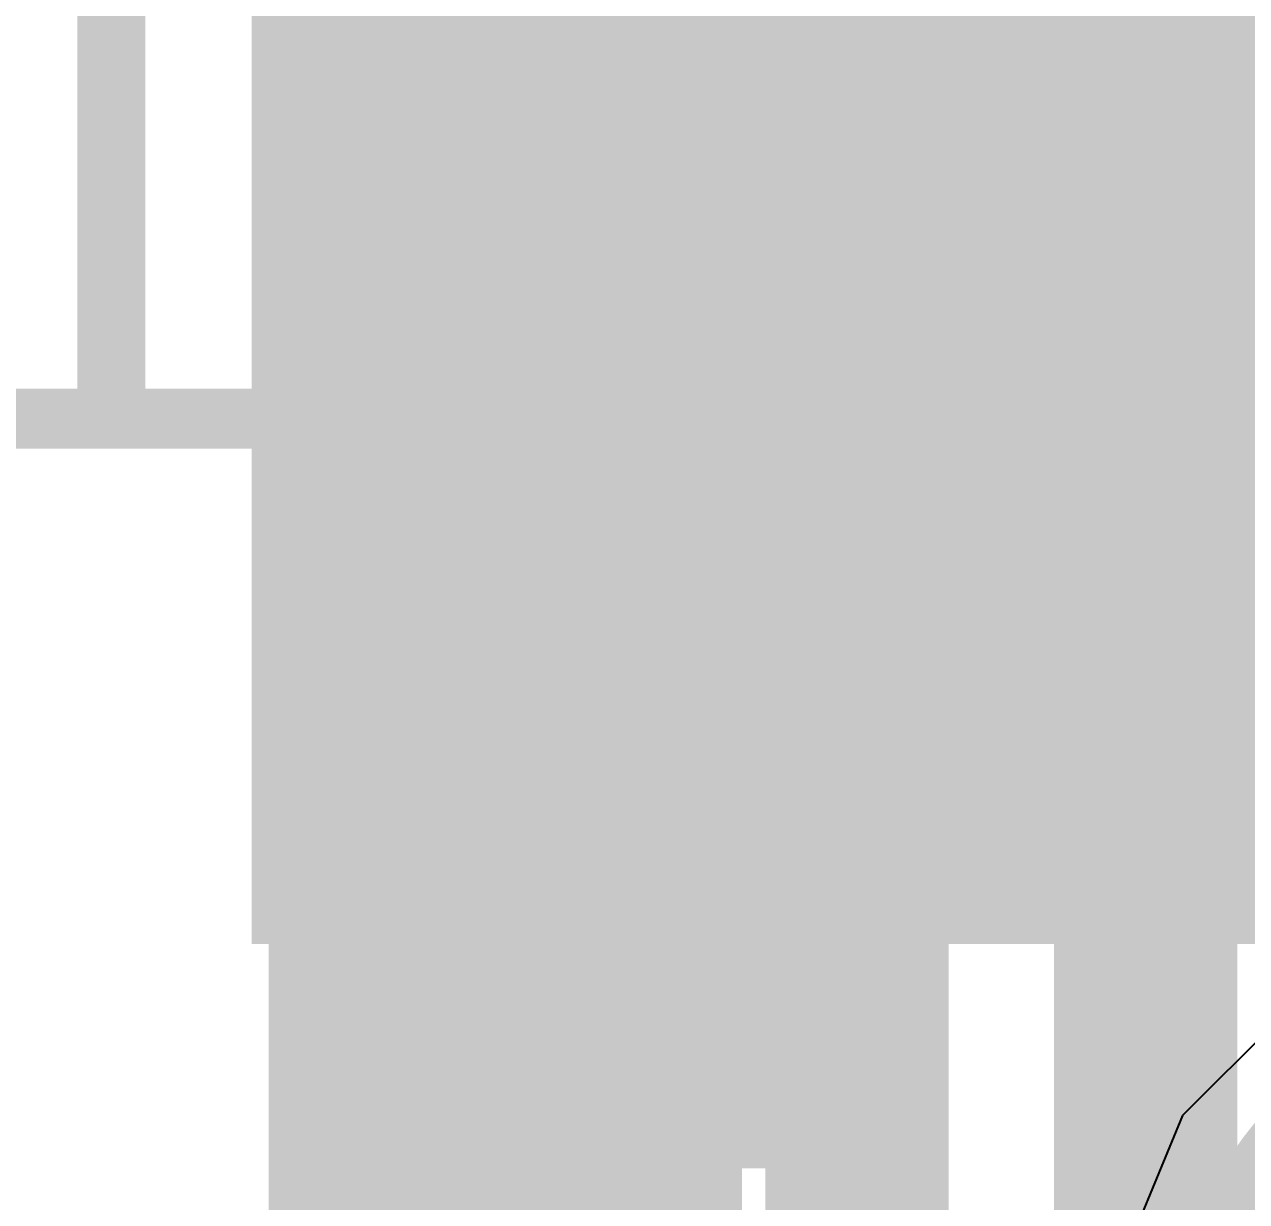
# Model space of a CAD drawing. Header units: inches. Extents: x -5 to 274, y -9 to 58.
# Drawn here: x 1.158 to 2.851, y 4.825 to 6.455 of the extents above; entities that cross this region are included whole.
import ezdxf

# ---------------------------------------------------------------- set-up
doc = ezdxf.new("R2010")
doc.units = ezdxf.units.IN
for name, color, linetype in [('Bottom Layer', 5, 'Continuous'), ('Bottom Solder', 6, 'Continuous'), ('Dimensions', 6, 'Continuous'), ('Drill Drawing', 1, 'Continuous'), ('Fabrication Info', 56, 'Continuous'), ('Multi-Layer', 9, 'Continuous'), ('Pad Holes', 156, 'Continuous'), ('Top Layer', 1, 'Continuous'), ('Top Overlay', 2, 'Continuous'), ('Top Solder', 216, 'Continuous')]:
    doc.layers.add(name, color=color, linetype=linetype)
doc.styles.add('Arial', font='', dxfattribs={"height": 0.2})
doc.styles.get('Arial').set_extended_font_data('Arial')

# ---------------------------------------------------------------- blocks, each defined once
blk = doc.blocks.new('CUI_UJ32_C_H_G_H2_SMT_TR_8')
at = {"layer": 'Bottom Layer'}
h = blk.add_hatch(color=5, dxfattribs=at)
edge = h.paths.add_edge_path()
edge.add_arc((-4.5, 4.45), 0.5, 180, 360)
edge.add_line((-4, 4.45), (-4, 5.05))
edge.add_arc((-4.5, 5.05), 0.5, 0, 180)
edge.add_line((-5, 5.05), (-5, 4.45))
at = {"layer": 'Bottom Solder'}
h = blk.add_hatch(color=6, dxfattribs=at)
edge = h.paths.add_edge_path()
edge.add_arc((-4.5, 4.45), 0.6016, 180, 360)
edge.add_line((-3.8984, 4.45), (-3.8984, 5.05))
edge.add_arc((-4.5, 5.05), 0.6016, 0, 180)
edge.add_line((-5.1016, 5.05), (-5.1016, 4.45))
h = blk.add_hatch(color=6, dxfattribs=at)
edge = h.paths.add_edge_path()
edge.add_arc((-3.725, 3.25), 0.4266, 0, 360)
at = {"layer": 'Multi-Layer'}
h = blk.add_hatch(color=9, dxfattribs=at)
edge = h.paths.add_edge_path()
edge.add_arc((-4.5, 4.45), 0.5, 180, 360)
edge.add_line((-4, 4.45), (-4, 5.05))
edge.add_arc((-4.5, 5.05), 0.5, 0, 180)
edge.add_line((-5, 5.05), (-5, 4.45))
at = {"layer": 'Pad Holes'}
h = blk.add_hatch(color=7, dxfattribs=at)
edge = h.paths.add_edge_path()
edge.add_arc((-4.5, 4.45), 0.25, 180, 360)
edge.add_line((-4.25, 4.45), (-4.25, 5.05))
edge.add_arc((-4.5, 5.05), 0.25, 0, 180)
edge.add_line((-4.75, 5.05), (-4.75, 4.45))
at = {"layer": 'Top Layer'}
h = blk.add_hatch(color=1, dxfattribs=at)
edge = h.paths.add_edge_path()
edge.add_arc((-4.5, 4.45), 0.5, 180, 360)
edge.add_line((-4, 4.45), (-4, 5.05))
edge.add_arc((-4.5, 5.05), 0.5, 0, 180)
edge.add_line((-5, 5.05), (-5, 4.45))
at = {"layer": 'Top Solder'}
h = blk.add_hatch(color=216, dxfattribs=at)
edge = h.paths.add_edge_path()
edge.add_arc((-4.5, 4.45), 0.6016, 180, 360)
edge.add_line((-3.8984, 4.45), (-3.8984, 5.05))
edge.add_arc((-4.5, 5.05), 0.6016, 0, 180)
edge.add_line((-5.1016, 5.05), (-5.1016, 4.45))
h = blk.add_hatch(color=216, dxfattribs=at)
edge = h.paths.add_edge_path()
edge.add_arc((-3.725, 3.25), 0.4266, 0, 360)
at = {"layer": 'Fabrication Info'}
blk.add_lwpolyline([(-4.825, 0.05, 0.127, 0.127, 0), (-4.825, 5.5, 0.127, 0.127, 0)], format="xyseb", dxfattribs=at)
at = {"layer": 'Top Overlay'}
blk.add_lwpolyline([(-4.825, 1.67, 0.127, 0.127, 0), (-4.825, 3.63, 0.127, 0.127, 0)], format="xyseb", dxfattribs=at)
blk.add_lwpolyline([(-4.8567, 3.63, 0.0635, 0.0635, 1), (-4.7932, 3.63, 0.0635, 0.0635, 1)], format="xyseb", close=True, dxfattribs=at)

msp = doc.modelspace()

# ---------------------------------------------------------------- hatches: boundary and pattern name
at = {"layer": 'Top Layer'}
msp.add_hatch(color=1, dxfattribs=at).paths.add_polyline_path([(4.318, 7.8486), (1.4732, 7.8486), (1.4732, 5.1816), (4.318, 5.1816)])

# ---------------------------------------------------------------- linework, layer by layer
at = {"layer": 'Bottom Layer'}
for p, q in [((2.9044, 5.0853), (2.7629, 4.9438)), ((2.7629, 4.9438), (2.6864, 4.759))]:
    msp.add_line(p, q, dxfattribs=at)
at = {"layer": 'Dimensions'}
for points in [[(2.3118, 4.298, 0.254, 0.254, 0), (2.3118, 6.648, 0.254, 0.254, 0)], [(2.0868, 4.998, 0.254, 0.254, 0), (2.0868, 6.598, 0.254, 0.254, 0)], [(2.2868, 4.998, 0.254, 0.254, 0), (2.2868, 6.598, 0.254, 0.254, 0)], [(2.7118, 4.298, 0.254, 0.254, 0), (2.7118, 6.598, 0.254, 0.254, 0)], [(2.3118, 6.098, 0.254, 0.254, -0.083094), (2.3009, 6.0329, 0.254, 0.254, 0)], [(2.2868, 5.9919, 0.254, 0.254, 0), (2.3009, 6.0329, 0.254, 0.254, 0)], [(2.2868, 5.5797, 0.254, 0.254, 0), (2.3118, 5.5711, 0.254, 0.254, 0)], [(2.3002, 5.4164, 0.254, 0.254, 0), (2.3118, 5.4502, 0.254, 0.254, 0)], [(2.2868, 5.4211, 0.254, 0.254, 0), (2.3002, 5.4164, 0.254, 0.254, 0)], [(2.0868, 5.148, 0.254, 0.254, 0), (2.2868, 5.148, 0.254, 0.254, 0)], [(2.0868, 4.998, 0.254, 0.254, 0), (2.2868, 4.998, 0.254, 0.254, 0)]]:
    msp.add_lwpolyline(points, format="xyseb", dxfattribs=at)
for points in [[(2.2483, 6.098, 0.127, 0.127, 1), (2.3753, 6.098, 0.127, 0.127, 1)], [(2.2374, 6.0329, 0.127, 0.127, 1), (2.3644, 6.0329, 0.127, 0.127, 1)], [(2.2374, 6.0329, 0.127, 0.127, 1), (2.3644, 6.0329, 0.127, 0.127, 1)], [(2.2233, 5.9919, 0.127, 0.127, 1), (2.3503, 5.9919, 0.127, 0.127, 1)], [(2.2233, 5.5797, 0.127, 0.127, 1), (2.3503, 5.5797, 0.127, 0.127, 1)], [(2.2483, 5.5711, 0.127, 0.127, 1), (2.3753, 5.5711, 0.127, 0.127, 1)], [(2.2483, 5.4502, 0.127, 0.127, 1), (2.3753, 5.4502, 0.127, 0.127, 1)], [(2.2233, 5.4211, 0.127, 0.127, 1), (2.3503, 5.4211, 0.127, 0.127, 1)], [(2.2367, 5.4164, 0.127, 0.127, 1), (2.3637, 5.4164, 0.127, 0.127, 1)], [(2.2367, 5.4164, 0.127, 0.127, 1), (2.3637, 5.4164, 0.127, 0.127, 1)], [(2.0233, 5.148, 0.127, 0.127, 1), (2.1503, 5.148, 0.127, 0.127, 1)], [(2.2233, 5.148, 0.127, 0.127, 1), (2.3503, 5.148, 0.127, 0.127, 1)], [(2.0233, 4.998, 0.127, 0.127, 1), (2.1503, 4.998, 0.127, 0.127, 1)], [(2.0233, 4.998, 0.127, 0.127, 1), (2.1503, 4.998, 0.127, 0.127, 1)], [(2.2233, 4.998, 0.127, 0.127, 1), (2.3503, 4.998, 0.127, 0.127, 1)], [(2.2233, 4.998, 0.127, 0.127, 1), (2.3503, 4.998, 0.127, 0.127, 1)]]:
    msp.add_lwpolyline(points, format="xyseb", close=True, dxfattribs=at)
at = {"layer": 'Drill Drawing'}
for points in [[(2.2872, 6.286, 0.0508, 0.0508, 0), (2.4142, 6.413, 0.0508, 0.0508, 0)], [(2.4142, 6.413, 0.0508, 0.0508, 0), (2.5412, 6.286, 0.0508, 0.0508, 0)], [(2.1602, 6.286, 0.0508, 0.0508, 0), (2.2872, 6.159, 0.0508, 0.0508, 0)], [(2.1602, 6.286, 0.0508, 0.0508, 0), (2.2872, 6.286, 0.0508, 0.0508, 0)], [(2.5412, 6.286, 0.0508, 0.0508, 0), (2.6682, 6.286, 0.0508, 0.0508, 0)], [(2.5412, 6.159, 0.0508, 0.0508, 0), (2.6682, 6.286, 0.0508, 0.0508, 0)], [(2.1602, 6.032, 0.0508, 0.0508, 0), (2.2872, 6.159, 0.0508, 0.0508, 0)], [(2.5412, 6.159, 0.0508, 0.0508, 0), (2.6682, 6.032, 0.0508, 0.0508, 0)], [(2.1602, 6.032, 0.0508, 0.0508, 0), (2.2872, 6.032, 0.0508, 0.0508, 0)], [(2.2872, 6.032, 0.0508, 0.0508, 0), (2.4142, 5.905, 0.0508, 0.0508, 0)], [(2.4142, 5.905, 0.0508, 0.0508, 0), (2.5412, 6.032, 0.0508, 0.0508, 0)], [(2.5412, 6.032, 0.0508, 0.0508, 0), (2.6682, 6.032, 0.0508, 0.0508, 0)]]:
    msp.add_lwpolyline(points, format="xyseb", dxfattribs=at)
for points in [[(2.4015, 6.413, 0.0254, 0.0254, 1), (2.4269, 6.413, 0.0254, 0.0254, 1)], [(2.4015, 6.413, 0.0254, 0.0254, 1), (2.4269, 6.413, 0.0254, 0.0254, 1)], [(2.1475, 6.286, 0.0254, 0.0254, 1), (2.1729, 6.286, 0.0254, 0.0254, 1)], [(2.1475, 6.286, 0.0254, 0.0254, 1), (2.1729, 6.286, 0.0254, 0.0254, 1)], [(2.2745, 6.286, 0.0254, 0.0254, 1), (2.2999, 6.286, 0.0254, 0.0254, 1)], [(2.2745, 6.286, 0.0254, 0.0254, 1), (2.2999, 6.286, 0.0254, 0.0254, 1)], [(2.5285, 6.286, 0.0254, 0.0254, 1), (2.5539, 6.286, 0.0254, 0.0254, 1)], [(2.5285, 6.286, 0.0254, 0.0254, 1), (2.5539, 6.286, 0.0254, 0.0254, 1)], [(2.6555, 6.286, 0.0254, 0.0254, 1), (2.6809, 6.286, 0.0254, 0.0254, 1)], [(2.6555, 6.286, 0.0254, 0.0254, 1), (2.6809, 6.286, 0.0254, 0.0254, 1)], [(2.2745, 6.159, 0.0254, 0.0254, 1), (2.2999, 6.159, 0.0254, 0.0254, 1)], [(2.2745, 6.159, 0.0254, 0.0254, 1), (2.2999, 6.159, 0.0254, 0.0254, 1)], [(2.5285, 6.159, 0.0254, 0.0254, 1), (2.5539, 6.159, 0.0254, 0.0254, 1)], [(2.5285, 6.159, 0.0254, 0.0254, 1), (2.5539, 6.159, 0.0254, 0.0254, 1)], [(2.1475, 6.032, 0.0254, 0.0254, 1), (2.1729, 6.032, 0.0254, 0.0254, 1)], [(2.1475, 6.032, 0.0254, 0.0254, 1), (2.1729, 6.032, 0.0254, 0.0254, 1)], [(2.2745, 6.032, 0.0254, 0.0254, 1), (2.2999, 6.032, 0.0254, 0.0254, 1)], [(2.2745, 6.032, 0.0254, 0.0254, 1), (2.2999, 6.032, 0.0254, 0.0254, 1)], [(2.5285, 6.032, 0.0254, 0.0254, 1), (2.5539, 6.032, 0.0254, 0.0254, 1)], [(2.5285, 6.032, 0.0254, 0.0254, 1), (2.5539, 6.032, 0.0254, 0.0254, 1)], [(2.6555, 6.032, 0.0254, 0.0254, 1), (2.6809, 6.032, 0.0254, 0.0254, 1)], [(2.6555, 6.032, 0.0254, 0.0254, 1), (2.6809, 6.032, 0.0254, 0.0254, 1)], [(2.4015, 5.905, 0.0254, 0.0254, 1), (2.4269, 5.905, 0.0254, 0.0254, 1)], [(2.4015, 5.905, 0.0254, 0.0254, 1), (2.4269, 5.905, 0.0254, 0.0254, 1)]]:
    msp.add_lwpolyline(points, format="xyseb", close=True, dxfattribs=at)
at = {"layer": 'Top Layer'}
for p, q in [((2.9044, 5.0853), (2.7629, 4.9438)), ((2.7629, 4.9438), (2.6864, 4.759))]:
    msp.add_line(p, q, dxfattribs=at)
for points in [[(2.4142, 5.9045, 0.635, 0.635, 0), (2.4142, 6.159, 0.635, 0.635, 0)], [(1.8142, 5.3045, 0.635, 0.635, 0), (2.4142, 5.9045, 0.635, 0.635, 0)], [(1.8142, 2.159, 0.635, 0.635, 0), (1.8142, 5.3045, 0.635, 0.635, 0)]]:
    msp.add_lwpolyline(points, format="xyseb", dxfattribs=at)
for points in [[(2.2554, 6.159, 0.3175, 0.3175, 1), (2.5729, 6.159, 0.3175, 0.3175, 1)], [(2.2554, 5.9045, 0.3175, 0.3175, 1), (2.5729, 5.9045, 0.3175, 0.3175, 1)], [(2.2554, 5.9045, 0.3175, 0.3175, 1), (2.5729, 5.9045, 0.3175, 0.3175, 1)], [(1.6555, 5.3045, 0.3175, 0.3175, 1), (1.973, 5.3045, 0.3175, 0.3175, 1)], [(1.6555, 5.3045, 0.3175, 0.3175, 1), (1.973, 5.3045, 0.3175, 0.3175, 1)]]:
    msp.add_lwpolyline(points, format="xyseb", close=True, dxfattribs=at)

# ---------------------------------------------------------------- block references
msp.add_blockref('CUI_UJ32_C_H_G_H2_SMT_TR_8', (6.9142, 1.409))

# ---------------------------------------------------------------- texts
at = {"layer": 'Top Overlay', "style": 'Arial'}
msp.add_text('J1', height=0.762, dxfattribs=at).set_placement((0.432, 5.8675))

doc.saveas('drawing.dxf')
